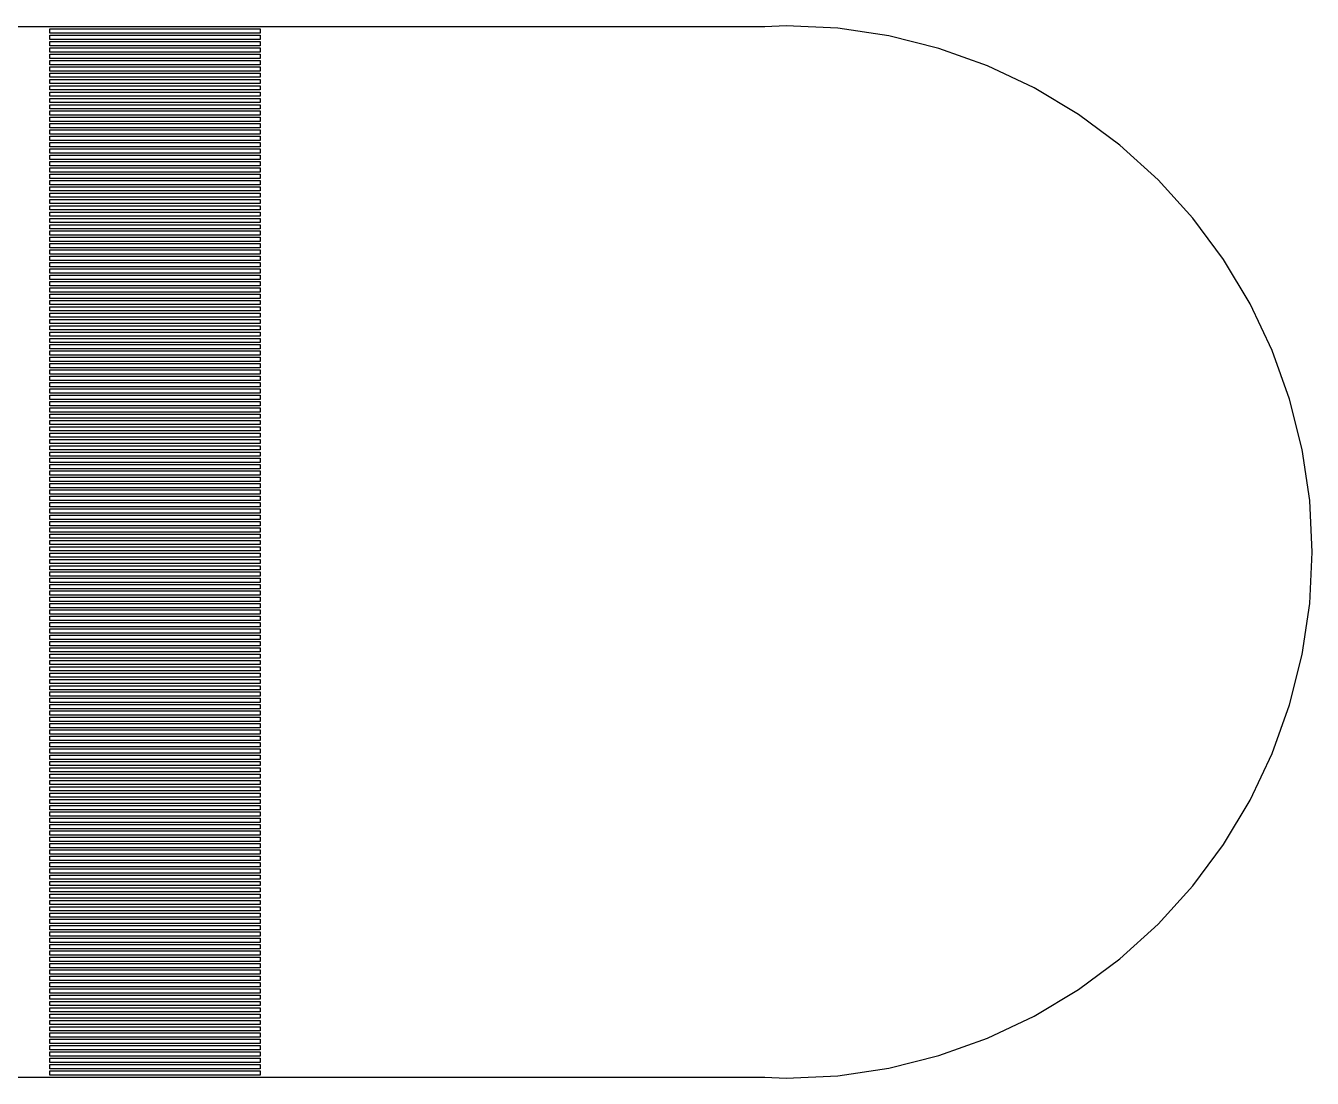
# Model space of a CAD drawing. Extents: x 0.5 to 47.5, y 0.5 to 53.5.
# Drawn here: x 41.38 to 47.5, y 30.5 to 35.5 of the extents above; entities that cross this region are included whole.
import ezdxf

# ---------------------------------------------------------------- set-up
doc = ezdxf.new("R2010")
doc.units = 0

msp = doc.modelspace()

# ---------------------------------------------------------------- linework, layer by layer
for p, q in [((44.8981, 35.495), (39.1019, 35.495)), ((41.5, 35.465), (41.5, 35.485)), ((41.5, 35.485), (42.5, 35.485)), ((42.5, 35.485), (42.5, 35.465)), ((45, 35.5), (44.8981, 35.495)), ((45.245, 35.488), (45, 35.5)), ((45.4877, 35.452), (45.245, 35.488)), ((42.5, 35.465), (41.5, 35.465)), ((41.5, 35.435), (41.5, 35.455)), ((41.5, 35.455), (42.5, 35.455)), ((42.5, 35.435), (41.5, 35.435)), ((41.5, 35.405), (41.5, 35.425)), ((41.5, 35.425), (42.5, 35.425)), ((42.5, 35.455), (42.5, 35.435)), ((42.5, 35.425), (42.5, 35.405)), ((45.7257, 35.3923), (45.4877, 35.452)), ((42.5, 35.405), (41.5, 35.405)), ((41.5, 35.375), (41.5, 35.395)), ((41.5, 35.395), (42.5, 35.395)), ((42.5, 35.375), (41.5, 35.375)), ((41.5, 35.345), (41.5, 35.365)), ((41.5, 35.365), (42.5, 35.365)), ((42.5, 35.345), (41.5, 35.345)), ((42.5, 35.395), (42.5, 35.375)), ((42.5, 35.365), (42.5, 35.345)), ((45.9567, 35.3097), (45.7257, 35.3923)), ((41.5, 35.315), (41.5, 35.335)), ((41.5, 35.335), (42.5, 35.335)), ((42.5, 35.315), (41.5, 35.315)), ((41.5, 35.285), (41.5, 35.305)), ((41.5, 35.305), (42.5, 35.305)), ((42.5, 35.285), (41.5, 35.285)), ((42.5, 35.335), (42.5, 35.315)), ((42.5, 35.305), (42.5, 35.285)), ((46.1785, 35.2048), (45.9567, 35.3097)), ((41.5, 35.255), (41.5, 35.275)), ((41.5, 35.275), (42.5, 35.275)), ((42.5, 35.255), (41.5, 35.255)), ((41.5, 35.225), (41.5, 35.245)), ((41.5, 35.245), (42.5, 35.245)), ((42.5, 35.225), (41.5, 35.225)), ((42.5, 35.275), (42.5, 35.255)), ((42.5, 35.245), (42.5, 35.225)), ((41.5, 35.195), (41.5, 35.215)), ((41.5, 35.215), (42.5, 35.215)), ((42.5, 35.195), (41.5, 35.195)), ((41.5, 35.165), (41.5, 35.185)), ((41.5, 35.185), (42.5, 35.185)), ((42.5, 35.165), (41.5, 35.165)), ((42.5, 35.215), (42.5, 35.195)), ((42.5, 35.185), (42.5, 35.165)), ((46.3889, 35.0787), (46.1785, 35.2048)), ((41.5, 35.135), (41.5, 35.155)), ((41.5, 35.155), (42.5, 35.155)), ((42.5, 35.135), (41.5, 35.135)), ((41.5, 35.105), (41.5, 35.125)), ((41.5, 35.125), (42.5, 35.125)), ((42.5, 35.105), (41.5, 35.105)), ((42.5, 35.155), (42.5, 35.135)), ((42.5, 35.125), (42.5, 35.105)), ((41.5, 35.075), (41.5, 35.095)), ((41.5, 35.095), (42.5, 35.095)), ((42.5, 35.075), (41.5, 35.075)), ((41.5, 35.045), (41.5, 35.065)), ((41.5, 35.065), (42.5, 35.065)), ((42.5, 35.045), (41.5, 35.045)), ((42.5, 35.095), (42.5, 35.075)), ((42.5, 35.065), (42.5, 35.045)), ((46.586, 34.9325), (46.3889, 35.0787)), ((41.5, 35.015), (41.5, 35.035)), ((41.5, 35.035), (42.5, 35.035)), ((42.5, 35.015), (41.5, 35.015)), ((41.5, 34.985), (41.5, 35.005)), ((41.5, 35.005), (42.5, 35.005)), ((42.5, 34.985), (41.5, 34.985)), ((42.5, 35.035), (42.5, 35.015)), ((42.5, 35.005), (42.5, 34.985)), ((41.5, 34.955), (41.5, 34.975)), ((41.5, 34.975), (42.5, 34.975)), ((42.5, 34.955), (41.5, 34.955)), ((41.5, 34.925), (41.5, 34.945)), ((41.5, 34.945), (42.5, 34.945)), ((42.5, 34.925), (41.5, 34.925)), ((42.5, 34.975), (42.5, 34.955)), ((42.5, 34.945), (42.5, 34.925)), ((46.7678, 34.7678), (46.586, 34.9325)), ((41.5, 34.895), (41.5, 34.915)), ((41.5, 34.915), (42.5, 34.915)), ((42.5, 34.895), (41.5, 34.895)), ((41.5, 34.865), (41.5, 34.885)), ((41.5, 34.885), (42.5, 34.885)), ((42.5, 34.865), (41.5, 34.865)), ((42.5, 34.915), (42.5, 34.895)), ((42.5, 34.885), (42.5, 34.865)), ((41.5, 34.835), (41.5, 34.855)), ((41.5, 34.855), (42.5, 34.855)), ((42.5, 34.835), (41.5, 34.835)), ((41.5, 34.805), (41.5, 34.825)), ((41.5, 34.825), (42.5, 34.825)), ((42.5, 34.805), (41.5, 34.805)), ((41.5, 34.775), (41.5, 34.795)), ((41.5, 34.795), (42.5, 34.795)), ((42.5, 34.855), (42.5, 34.835)), ((42.5, 34.825), (42.5, 34.805)), ((42.5, 34.795), (42.5, 34.775)), ((42.5, 34.775), (41.5, 34.775)), ((41.5, 34.745), (41.5, 34.765)), ((41.5, 34.765), (42.5, 34.765)), ((42.5, 34.745), (41.5, 34.745)), ((41.5, 34.715), (41.5, 34.735)), ((41.5, 34.735), (42.5, 34.735)), ((42.5, 34.765), (42.5, 34.745)), ((42.5, 34.735), (42.5, 34.715)), ((46.9325, 34.586), (46.7678, 34.7678)), ((42.5, 34.715), (41.5, 34.715)), ((41.5, 34.685), (41.5, 34.705)), ((41.5, 34.705), (42.5, 34.705)), ((42.5, 34.685), (41.5, 34.685)), ((41.5, 34.655), (41.5, 34.675)), ((41.5, 34.675), (42.5, 34.675)), ((42.5, 34.705), (42.5, 34.685)), ((42.5, 34.675), (42.5, 34.655)), ((42.5, 34.655), (41.5, 34.655)), ((41.5, 34.625), (41.5, 34.645)), ((41.5, 34.645), (42.5, 34.645)), ((42.5, 34.625), (41.5, 34.625)), ((41.5, 34.595), (41.5, 34.615)), ((41.5, 34.615), (42.5, 34.615)), ((42.5, 34.645), (42.5, 34.625)), ((42.5, 34.615), (42.5, 34.595)), ((42.5, 34.595), (41.5, 34.595)), ((41.5, 34.565), (41.5, 34.585)), ((41.5, 34.585), (42.5, 34.585)), ((42.5, 34.565), (41.5, 34.565)), ((41.5, 34.535), (41.5, 34.555)), ((41.5, 34.555), (42.5, 34.555)), ((42.5, 34.585), (42.5, 34.565)), ((42.5, 34.555), (42.5, 34.535)), ((47.0787, 34.3889), (46.9325, 34.586)), ((42.5, 34.535), (41.5, 34.535)), ((41.5, 34.505), (41.5, 34.525)), ((41.5, 34.525), (42.5, 34.525)), ((42.5, 34.505), (41.5, 34.505)), ((41.5, 34.475), (41.5, 34.495)), ((41.5, 34.495), (42.5, 34.495)), ((42.5, 34.525), (42.5, 34.505)), ((42.5, 34.495), (42.5, 34.475)), ((42.5, 34.475), (41.5, 34.475)), ((41.5, 34.445), (41.5, 34.465)), ((41.5, 34.465), (42.5, 34.465)), ((42.5, 34.445), (41.5, 34.445)), ((41.5, 34.415), (41.5, 34.435)), ((41.5, 34.435), (42.5, 34.435)), ((42.5, 34.465), (42.5, 34.445)), ((42.5, 34.435), (42.5, 34.415)), ((42.5, 34.415), (41.5, 34.415)), ((41.5, 34.385), (41.5, 34.405)), ((41.5, 34.405), (42.5, 34.405)), ((42.5, 34.385), (41.5, 34.385)), ((41.5, 34.355), (41.5, 34.375)), ((41.5, 34.375), (42.5, 34.375)), ((42.5, 34.405), (42.5, 34.385)), ((42.5, 34.375), (42.5, 34.355)), ((47.2048, 34.1785), (47.0787, 34.3889)), ((42.5, 34.355), (41.5, 34.355)), ((41.5, 34.325), (41.5, 34.345)), ((41.5, 34.345), (42.5, 34.345)), ((42.5, 34.325), (41.5, 34.325)), ((41.5, 34.295), (41.5, 34.315)), ((41.5, 34.315), (42.5, 34.315)), ((42.5, 34.345), (42.5, 34.325)), ((42.5, 34.315), (42.5, 34.295)), ((42.5, 34.295), (41.5, 34.295)), ((41.5, 34.265), (41.5, 34.285)), ((41.5, 34.285), (42.5, 34.285)), ((42.5, 34.265), (41.5, 34.265)), ((41.5, 34.235), (41.5, 34.255)), ((41.5, 34.255), (42.5, 34.255)), ((42.5, 34.285), (42.5, 34.265)), ((42.5, 34.255), (42.5, 34.235)), ((42.5, 34.235), (41.5, 34.235)), ((41.5, 34.205), (41.5, 34.225)), ((41.5, 34.225), (42.5, 34.225)), ((42.5, 34.205), (41.5, 34.205)), ((41.5, 34.175), (41.5, 34.195)), ((41.5, 34.195), (42.5, 34.195)), ((42.5, 34.225), (42.5, 34.205)), ((42.5, 34.195), (42.5, 34.175)), ((42.5, 34.175), (41.5, 34.175)), ((41.5, 34.145), (41.5, 34.165)), ((41.5, 34.165), (42.5, 34.165)), ((42.5, 34.145), (41.5, 34.145)), ((41.5, 34.115), (41.5, 34.135)), ((41.5, 34.135), (42.5, 34.135)), ((42.5, 34.165), (42.5, 34.145)), ((42.5, 34.135), (42.5, 34.115)), ((47.3097, 33.9567), (47.2048, 34.1785)), ((42.5, 34.115), (41.5, 34.115)), ((41.5, 34.085), (41.5, 34.105)), ((41.5, 34.105), (42.5, 34.105)), ((42.5, 34.085), (41.5, 34.085)), ((41.5, 34.055), (41.5, 34.075)), ((41.5, 34.075), (42.5, 34.075)), ((42.5, 34.105), (42.5, 34.085)), ((42.5, 34.075), (42.5, 34.055)), ((42.5, 34.055), (41.5, 34.055)), ((41.5, 34.025), (41.5, 34.045)), ((41.5, 34.045), (42.5, 34.045)), ((42.5, 34.025), (41.5, 34.025)), ((41.5, 33.995), (41.5, 34.015)), ((41.5, 34.015), (42.5, 34.015)), ((42.5, 34.045), (42.5, 34.025)), ((42.5, 34.015), (42.5, 33.995)), ((42.5, 33.995), (41.5, 33.995)), ((41.5, 33.965), (41.5, 33.985)), ((41.5, 33.985), (42.5, 33.985)), ((42.5, 33.965), (41.5, 33.965)), ((41.5, 33.935), (41.5, 33.955)), ((41.5, 33.955), (42.5, 33.955)), ((42.5, 33.985), (42.5, 33.965)), ((42.5, 33.955), (42.5, 33.935)), ((47.3923, 33.7257), (47.3097, 33.9567)), ((42.5, 33.935), (41.5, 33.935)), ((41.5, 33.905), (41.5, 33.925)), ((41.5, 33.925), (42.5, 33.925)), ((42.5, 33.905), (41.5, 33.905)), ((41.5, 33.875), (41.5, 33.895)), ((41.5, 33.895), (42.5, 33.895)), ((42.5, 33.925), (42.5, 33.905)), ((42.5, 33.895), (42.5, 33.875)), ((42.5, 33.875), (41.5, 33.875)), ((41.5, 33.845), (41.5, 33.865)), ((41.5, 33.865), (42.5, 33.865)), ((42.5, 33.845), (41.5, 33.845)), ((41.5, 33.815), (41.5, 33.835)), ((41.5, 33.835), (42.5, 33.835)), ((42.5, 33.865), (42.5, 33.845)), ((42.5, 33.835), (42.5, 33.815)), ((42.5, 33.815), (41.5, 33.815)), ((41.5, 33.785), (41.5, 33.805)), ((41.5, 33.805), (42.5, 33.805)), ((42.5, 33.785), (41.5, 33.785)), ((41.5, 33.755), (41.5, 33.775)), ((41.5, 33.775), (42.5, 33.775)), ((42.5, 33.755), (41.5, 33.755)), ((42.5, 33.805), (42.5, 33.785)), ((42.5, 33.775), (42.5, 33.755)), ((41.5, 33.725), (41.5, 33.745)), ((41.5, 33.745), (42.5, 33.745)), ((42.5, 33.725), (41.5, 33.725)), ((41.5, 33.695), (41.5, 33.715)), ((41.5, 33.715), (42.5, 33.715)), ((42.5, 33.695), (41.5, 33.695)), ((42.5, 33.745), (42.5, 33.725)), ((42.5, 33.715), (42.5, 33.695)), ((47.452, 33.4877), (47.3923, 33.7257)), ((41.5, 33.665), (41.5, 33.685)), ((41.5, 33.685), (42.5, 33.685)), ((42.5, 33.665), (41.5, 33.665)), ((41.5, 33.635), (41.5, 33.655)), ((41.5, 33.655), (42.5, 33.655)), ((42.5, 33.635), (41.5, 33.635)), ((42.5, 33.685), (42.5, 33.665)), ((42.5, 33.655), (42.5, 33.635)), ((41.5, 33.605), (41.5, 33.625)), ((41.5, 33.625), (42.5, 33.625)), ((42.5, 33.605), (41.5, 33.605)), ((41.5, 33.575), (41.5, 33.595)), ((41.5, 33.595), (42.5, 33.595)), ((42.5, 33.575), (41.5, 33.575)), ((42.5, 33.625), (42.5, 33.605)), ((42.5, 33.595), (42.5, 33.575)), ((41.5, 33.545), (41.5, 33.565)), ((41.5, 33.565), (42.5, 33.565)), ((42.5, 33.545), (41.5, 33.545)), ((41.5, 33.515), (41.5, 33.535)), ((41.5, 33.535), (42.5, 33.535)), ((42.5, 33.515), (41.5, 33.515)), ((42.5, 33.565), (42.5, 33.545)), ((42.5, 33.535), (42.5, 33.515)), ((41.5, 33.485), (41.5, 33.505)), ((41.5, 33.505), (42.5, 33.505)), ((42.5, 33.485), (41.5, 33.485)), ((41.5, 33.455), (41.5, 33.475)), ((41.5, 33.475), (42.5, 33.475)), ((42.5, 33.455), (41.5, 33.455)), ((42.5, 33.505), (42.5, 33.485)), ((42.5, 33.475), (42.5, 33.455)), ((47.488, 33.245), (47.452, 33.4877)), ((41.5, 33.425), (41.5, 33.445)), ((41.5, 33.445), (42.5, 33.445)), ((42.5, 33.425), (41.5, 33.425)), ((41.5, 33.395), (41.5, 33.415)), ((41.5, 33.415), (42.5, 33.415)), ((42.5, 33.395), (41.5, 33.395)), ((42.5, 33.445), (42.5, 33.425)), ((42.5, 33.415), (42.5, 33.395)), ((41.5, 33.365), (41.5, 33.385)), ((41.5, 33.385), (42.5, 33.385)), ((42.5, 33.365), (41.5, 33.365)), ((41.5, 33.335), (41.5, 33.355)), ((41.5, 33.355), (42.5, 33.355)), ((42.5, 33.335), (41.5, 33.335)), ((42.5, 33.385), (42.5, 33.365)), ((42.5, 33.355), (42.5, 33.335)), ((41.5, 33.305), (41.5, 33.325)), ((41.5, 33.325), (42.5, 33.325)), ((42.5, 33.305), (41.5, 33.305)), ((41.5, 33.275), (41.5, 33.295)), ((41.5, 33.295), (42.5, 33.295)), ((42.5, 33.275), (41.5, 33.275)), ((42.5, 33.325), (42.5, 33.305)), ((42.5, 33.295), (42.5, 33.275)), ((41.5, 33.245), (41.5, 33.265)), ((41.5, 33.265), (42.5, 33.265)), ((42.5, 33.245), (41.5, 33.245)), ((41.5, 33.215), (41.5, 33.235)), ((41.5, 33.235), (42.5, 33.235)), ((42.5, 33.215), (41.5, 33.215)), ((41.5, 33.185), (41.5, 33.205)), ((41.5, 33.205), (42.5, 33.205)), ((42.5, 33.265), (42.5, 33.245)), ((42.5, 33.235), (42.5, 33.215)), ((42.5, 33.205), (42.5, 33.185)), ((47.5, 33), (47.488, 33.245)), ((42.5, 33.185), (41.5, 33.185)), ((41.5, 33.155), (41.5, 33.175)), ((41.5, 33.175), (42.5, 33.175)), ((42.5, 33.155), (41.5, 33.155)), ((41.5, 33.125), (41.5, 33.145)), ((41.5, 33.145), (42.5, 33.145)), ((42.5, 33.175), (42.5, 33.155)), ((42.5, 33.145), (42.5, 33.125)), ((42.5, 33.125), (41.5, 33.125)), ((41.5, 33.095), (41.5, 33.115)), ((41.5, 33.115), (42.5, 33.115)), ((42.5, 33.095), (41.5, 33.095)), ((41.5, 33.065), (41.5, 33.085)), ((41.5, 33.085), (42.5, 33.085)), ((42.5, 33.115), (42.5, 33.095)), ((42.5, 33.085), (42.5, 33.065)), ((42.5, 33.065), (41.5, 33.065)), ((41.5, 33.035), (41.5, 33.055)), ((41.5, 33.055), (42.5, 33.055)), ((42.5, 33.035), (41.5, 33.035)), ((41.5, 33.005), (41.5, 33.025)), ((41.5, 33.025), (42.5, 33.025)), ((42.5, 33.055), (42.5, 33.035)), ((42.5, 33.025), (42.5, 33.005)), ((42.5, 33.005), (41.5, 33.005)), ((41.5, 32.975), (41.5, 32.995)), ((41.5, 32.995), (42.5, 32.995)), ((42.5, 32.975), (41.5, 32.975)), ((41.5, 32.945), (41.5, 32.965)), ((41.5, 32.965), (42.5, 32.965)), ((42.5, 32.995), (42.5, 32.975)), ((42.5, 32.965), (42.5, 32.945)), ((47.488, 32.755), (47.5, 33)), ((42.5, 32.945), (41.5, 32.945)), ((41.5, 32.915), (41.5, 32.935)), ((41.5, 32.935), (42.5, 32.935)), ((42.5, 32.915), (41.5, 32.915)), ((41.5, 32.885), (41.5, 32.905)), ((41.5, 32.905), (42.5, 32.905)), ((42.5, 32.935), (42.5, 32.915)), ((42.5, 32.905), (42.5, 32.885)), ((42.5, 32.885), (41.5, 32.885)), ((41.5, 32.855), (41.5, 32.875)), ((41.5, 32.875), (42.5, 32.875)), ((42.5, 32.855), (41.5, 32.855)), ((41.5, 32.825), (41.5, 32.845)), ((41.5, 32.845), (42.5, 32.845)), ((42.5, 32.875), (42.5, 32.855)), ((42.5, 32.845), (42.5, 32.825)), ((42.5, 32.825), (41.5, 32.825)), ((41.5, 32.795), (41.5, 32.815)), ((41.5, 32.815), (42.5, 32.815)), ((42.5, 32.795), (41.5, 32.795)), ((41.5, 32.765), (41.5, 32.785)), ((41.5, 32.785), (42.5, 32.785)), ((42.5, 32.815), (42.5, 32.795)), ((42.5, 32.785), (42.5, 32.765)), ((42.5, 32.765), (41.5, 32.765)), ((41.5, 32.735), (41.5, 32.755)), ((41.5, 32.755), (42.5, 32.755)), ((42.5, 32.735), (41.5, 32.735)), ((41.5, 32.705), (41.5, 32.725)), ((41.5, 32.725), (42.5, 32.725)), ((42.5, 32.755), (42.5, 32.735)), ((42.5, 32.725), (42.5, 32.705)), ((47.452, 32.5123), (47.488, 32.755)), ((42.5, 32.705), (41.5, 32.705)), ((41.5, 32.675), (41.5, 32.695)), ((41.5, 32.695), (42.5, 32.695)), ((42.5, 32.675), (41.5, 32.675)), ((41.5, 32.645), (41.5, 32.665)), ((41.5, 32.665), (42.5, 32.665)), ((42.5, 32.695), (42.5, 32.675)), ((42.5, 32.665), (42.5, 32.645)), ((42.5, 32.645), (41.5, 32.645)), ((41.5, 32.615), (41.5, 32.635)), ((41.5, 32.635), (42.5, 32.635)), ((42.5, 32.615), (41.5, 32.615)), ((41.5, 32.585), (41.5, 32.605)), ((41.5, 32.605), (42.5, 32.605)), ((42.5, 32.635), (42.5, 32.615)), ((42.5, 32.605), (42.5, 32.585)), ((42.5, 32.585), (41.5, 32.585)), ((41.5, 32.555), (41.5, 32.575)), ((41.5, 32.575), (42.5, 32.575)), ((42.5, 32.555), (41.5, 32.555)), ((41.5, 32.525), (41.5, 32.545)), ((41.5, 32.545), (42.5, 32.545)), ((42.5, 32.575), (42.5, 32.555)), ((42.5, 32.545), (42.5, 32.525)), ((42.5, 32.525), (41.5, 32.525)), ((41.5, 32.495), (41.5, 32.515)), ((41.5, 32.515), (42.5, 32.515)), ((42.5, 32.495), (41.5, 32.495)), ((41.5, 32.465), (41.5, 32.485)), ((41.5, 32.485), (42.5, 32.485)), ((42.5, 32.515), (42.5, 32.495)), ((42.5, 32.485), (42.5, 32.465)), ((47.3923, 32.2743), (47.452, 32.5123)), ((42.5, 32.465), (41.5, 32.465)), ((41.5, 32.435), (41.5, 32.455)), ((41.5, 32.455), (42.5, 32.455)), ((42.5, 32.435), (41.5, 32.435)), ((41.5, 32.405), (41.5, 32.425)), ((41.5, 32.425), (42.5, 32.425)), ((42.5, 32.455), (42.5, 32.435)), ((42.5, 32.425), (42.5, 32.405)), ((42.5, 32.405), (41.5, 32.405)), ((41.5, 32.375), (41.5, 32.395)), ((41.5, 32.395), (42.5, 32.395)), ((42.5, 32.375), (41.5, 32.375)), ((41.5, 32.345), (41.5, 32.365)), ((41.5, 32.365), (42.5, 32.365)), ((42.5, 32.395), (42.5, 32.375)), ((42.5, 32.365), (42.5, 32.345)), ((42.5, 32.345), (41.5, 32.345)), ((41.5, 32.315), (41.5, 32.335)), ((41.5, 32.335), (42.5, 32.335)), ((42.5, 32.315), (41.5, 32.315)), ((41.5, 32.285), (41.5, 32.305)), ((41.5, 32.305), (42.5, 32.305)), ((42.5, 32.335), (42.5, 32.315)), ((42.5, 32.305), (42.5, 32.285)), ((42.5, 32.285), (41.5, 32.285)), ((41.5, 32.255), (41.5, 32.275)), ((41.5, 32.275), (42.5, 32.275)), ((42.5, 32.255), (41.5, 32.255)), ((41.5, 32.225), (41.5, 32.245)), ((41.5, 32.245), (42.5, 32.245)), ((42.5, 32.275), (42.5, 32.255)), ((42.5, 32.245), (42.5, 32.225)), ((47.3097, 32.0433), (47.3923, 32.2743)), ((42.5, 32.225), (41.5, 32.225)), ((41.5, 32.195), (41.5, 32.215)), ((41.5, 32.215), (42.5, 32.215)), ((42.5, 32.195), (41.5, 32.195)), ((41.5, 32.165), (41.5, 32.185)), ((41.5, 32.185), (42.5, 32.185)), ((42.5, 32.165), (41.5, 32.165)), ((42.5, 32.215), (42.5, 32.195)), ((42.5, 32.185), (42.5, 32.165)), ((41.5, 32.135), (41.5, 32.155)), ((41.5, 32.155), (42.5, 32.155)), ((42.5, 32.135), (41.5, 32.135)), ((41.5, 32.105), (41.5, 32.125)), ((41.5, 32.125), (42.5, 32.125)), ((42.5, 32.105), (41.5, 32.105)), ((42.5, 32.155), (42.5, 32.135)), ((42.5, 32.125), (42.5, 32.105)), ((41.5, 32.075), (41.5, 32.095)), ((41.5, 32.095), (42.5, 32.095)), ((42.5, 32.075), (41.5, 32.075)), ((41.5, 32.045), (41.5, 32.065)), ((41.5, 32.065), (42.5, 32.065)), ((42.5, 32.045), (41.5, 32.045)), ((42.5, 32.095), (42.5, 32.075)), ((42.5, 32.065), (42.5, 32.045)), ((47.2048, 31.8215), (47.3097, 32.0433)), ((41.5, 32.015), (41.5, 32.035)), ((41.5, 32.035), (42.5, 32.035)), ((42.5, 32.015), (41.5, 32.015)), ((41.5, 31.985), (41.5, 32.005)), ((41.5, 32.005), (42.5, 32.005)), ((42.5, 31.985), (41.5, 31.985)), ((42.5, 32.035), (42.5, 32.015)), ((42.5, 32.005), (42.5, 31.985)), ((41.5, 31.955), (41.5, 31.975)), ((41.5, 31.975), (42.5, 31.975)), ((42.5, 31.955), (41.5, 31.955)), ((41.5, 31.925), (41.5, 31.945)), ((41.5, 31.945), (42.5, 31.945)), ((42.5, 31.925), (41.5, 31.925)), ((42.5, 31.975), (42.5, 31.955)), ((42.5, 31.945), (42.5, 31.925)), ((41.5, 31.895), (41.5, 31.915)), ((41.5, 31.915), (42.5, 31.915)), ((42.5, 31.895), (41.5, 31.895)), ((41.5, 31.865), (41.5, 31.885)), ((41.5, 31.885), (42.5, 31.885)), ((42.5, 31.865), (41.5, 31.865)), ((42.5, 31.915), (42.5, 31.895)), ((42.5, 31.885), (42.5, 31.865)), ((41.5, 31.835), (41.5, 31.855)), ((41.5, 31.855), (42.5, 31.855)), ((42.5, 31.835), (41.5, 31.835)), ((41.5, 31.805), (41.5, 31.825)), ((41.5, 31.825), (42.5, 31.825)), ((42.5, 31.805), (41.5, 31.805)), ((42.5, 31.855), (42.5, 31.835)), ((42.5, 31.825), (42.5, 31.805)), ((47.0787, 31.6111), (47.2048, 31.8215)), ((41.5, 31.775), (41.5, 31.795)), ((41.5, 31.795), (42.5, 31.795)), ((42.5, 31.775), (41.5, 31.775)), ((41.5, 31.745), (41.5, 31.765)), ((41.5, 31.765), (42.5, 31.765)), ((42.5, 31.745), (41.5, 31.745)), ((42.5, 31.795), (42.5, 31.775)), ((42.5, 31.765), (42.5, 31.745)), ((41.5, 31.715), (41.5, 31.735)), ((41.5, 31.735), (42.5, 31.735)), ((42.5, 31.715), (41.5, 31.715)), ((41.5, 31.685), (41.5, 31.705)), ((41.5, 31.705), (42.5, 31.705)), ((42.5, 31.685), (41.5, 31.685)), ((42.5, 31.735), (42.5, 31.715)), ((42.5, 31.705), (42.5, 31.685)), ((41.5, 31.655), (41.5, 31.675)), ((41.5, 31.675), (42.5, 31.675)), ((42.5, 31.655), (41.5, 31.655)), ((41.5, 31.625), (41.5, 31.645)), ((41.5, 31.645), (42.5, 31.645)), ((42.5, 31.625), (41.5, 31.625)), ((41.5, 31.595), (41.5, 31.615)), ((41.5, 31.615), (42.5, 31.615)), ((42.5, 31.675), (42.5, 31.655)), ((42.5, 31.645), (42.5, 31.625)), ((42.5, 31.615), (42.5, 31.595)), ((42.5, 31.595), (41.5, 31.595)), ((41.5, 31.565), (41.5, 31.585)), ((41.5, 31.585), (42.5, 31.585)), ((42.5, 31.565), (41.5, 31.565)), ((41.5, 31.535), (41.5, 31.555)), ((41.5, 31.555), (42.5, 31.555)), ((42.5, 31.585), (42.5, 31.565)), ((42.5, 31.555), (42.5, 31.535)), ((46.9325, 31.414), (47.0787, 31.6111)), ((42.5, 31.535), (41.5, 31.535)), ((41.5, 31.505), (41.5, 31.525)), ((41.5, 31.525), (42.5, 31.525)), ((42.5, 31.505), (41.5, 31.505)), ((41.5, 31.475), (41.5, 31.495)), ((41.5, 31.495), (42.5, 31.495)), ((42.5, 31.525), (42.5, 31.505)), ((42.5, 31.495), (42.5, 31.475)), ((42.5, 31.475), (41.5, 31.475)), ((41.5, 31.445), (41.5, 31.465)), ((41.5, 31.465), (42.5, 31.465)), ((42.5, 31.445), (41.5, 31.445)), ((41.5, 31.415), (41.5, 31.435)), ((41.5, 31.435), (42.5, 31.435)), ((42.5, 31.465), (42.5, 31.445)), ((42.5, 31.435), (42.5, 31.415)), ((42.5, 31.415), (41.5, 31.415)), ((41.5, 31.385), (41.5, 31.405)), ((41.5, 31.405), (42.5, 31.405)), ((42.5, 31.385), (41.5, 31.385)), ((41.5, 31.355), (41.5, 31.375)), ((41.5, 31.375), (42.5, 31.375)), ((42.5, 31.405), (42.5, 31.385)), ((42.5, 31.375), (42.5, 31.355)), ((46.7678, 31.2322), (46.9325, 31.414)), ((42.5, 31.355), (41.5, 31.355)), ((41.5, 31.325), (41.5, 31.345)), ((41.5, 31.345), (42.5, 31.345)), ((42.5, 31.325), (41.5, 31.325)), ((41.5, 31.295), (41.5, 31.315)), ((41.5, 31.315), (42.5, 31.315)), ((42.5, 31.345), (42.5, 31.325)), ((42.5, 31.315), (42.5, 31.295)), ((42.5, 31.295), (41.5, 31.295)), ((41.5, 31.265), (41.5, 31.285)), ((41.5, 31.285), (42.5, 31.285)), ((42.5, 31.265), (41.5, 31.265)), ((41.5, 31.235), (41.5, 31.255)), ((41.5, 31.255), (42.5, 31.255)), ((42.5, 31.285), (42.5, 31.265)), ((42.5, 31.255), (42.5, 31.235)), ((42.5, 31.235), (41.5, 31.235)), ((41.5, 31.205), (41.5, 31.225)), ((41.5, 31.225), (42.5, 31.225)), ((42.5, 31.205), (41.5, 31.205)), ((41.5, 31.175), (41.5, 31.195)), ((41.5, 31.195), (42.5, 31.195)), ((42.5, 31.225), (42.5, 31.205)), ((42.5, 31.195), (42.5, 31.175)), ((46.586, 31.0675), (46.7678, 31.2322)), ((42.5, 31.175), (41.5, 31.175)), ((41.5, 31.145), (41.5, 31.165)), ((41.5, 31.165), (42.5, 31.165)), ((42.5, 31.145), (41.5, 31.145)), ((41.5, 31.115), (41.5, 31.135)), ((41.5, 31.135), (42.5, 31.135)), ((42.5, 31.165), (42.5, 31.145)), ((42.5, 31.135), (42.5, 31.115)), ((42.5, 31.115), (41.5, 31.115)), ((41.5, 31.085), (41.5, 31.105)), ((41.5, 31.105), (42.5, 31.105)), ((42.5, 31.085), (41.5, 31.085)), ((41.5, 31.055), (41.5, 31.075)), ((41.5, 31.075), (42.5, 31.075)), ((42.5, 31.105), (42.5, 31.085)), ((42.5, 31.075), (42.5, 31.055)), ((46.3889, 30.9213), (46.586, 31.0675)), ((42.5, 31.055), (41.5, 31.055)), ((41.5, 31.025), (41.5, 31.045)), ((41.5, 31.045), (42.5, 31.045)), ((42.5, 31.025), (41.5, 31.025)), ((41.5, 30.995), (41.5, 31.015)), ((41.5, 31.015), (42.5, 31.015)), ((42.5, 31.045), (42.5, 31.025)), ((42.5, 31.015), (42.5, 30.995)), ((42.5, 30.995), (41.5, 30.995)), ((41.5, 30.965), (41.5, 30.985)), ((41.5, 30.985), (42.5, 30.985)), ((42.5, 30.965), (41.5, 30.965)), ((41.5, 30.935), (41.5, 30.955)), ((41.5, 30.955), (42.5, 30.955)), ((42.5, 30.985), (42.5, 30.965)), ((42.5, 30.955), (42.5, 30.935)), ((42.5, 30.935), (41.5, 30.935)), ((41.5, 30.905), (41.5, 30.925)), ((41.5, 30.925), (42.5, 30.925)), ((42.5, 30.905), (41.5, 30.905)), ((41.5, 30.875), (41.5, 30.895)), ((41.5, 30.895), (42.5, 30.895)), ((42.5, 30.925), (42.5, 30.905)), ((42.5, 30.895), (42.5, 30.875)), ((46.1785, 30.7952), (46.3889, 30.9213)), ((42.5, 30.875), (41.5, 30.875)), ((41.5, 30.845), (41.5, 30.865)), ((41.5, 30.865), (42.5, 30.865)), ((42.5, 30.845), (41.5, 30.845)), ((41.5, 30.815), (41.5, 30.835)), ((41.5, 30.835), (42.5, 30.835)), ((42.5, 30.865), (42.5, 30.845)), ((42.5, 30.835), (42.5, 30.815)), ((42.5, 30.815), (41.5, 30.815)), ((41.5, 30.785), (41.5, 30.805)), ((41.5, 30.805), (42.5, 30.805)), ((42.5, 30.785), (41.5, 30.785)), ((41.5, 30.755), (41.5, 30.775)), ((41.5, 30.775), (42.5, 30.775)), ((42.5, 30.805), (42.5, 30.785)), ((42.5, 30.775), (42.5, 30.755)), ((45.9567, 30.6903), (46.1785, 30.7952)), ((42.5, 30.755), (41.5, 30.755)), ((41.5, 30.725), (41.5, 30.745)), ((41.5, 30.745), (42.5, 30.745)), ((42.5, 30.725), (41.5, 30.725)), ((41.5, 30.695), (41.5, 30.715)), ((41.5, 30.715), (42.5, 30.715)), ((42.5, 30.745), (42.5, 30.725)), ((42.5, 30.715), (42.5, 30.695)), ((42.5, 30.695), (41.5, 30.695)), ((41.5, 30.665), (41.5, 30.685)), ((41.5, 30.685), (42.5, 30.685)), ((42.5, 30.665), (41.5, 30.665)), ((41.5, 30.635), (41.5, 30.655)), ((41.5, 30.655), (42.5, 30.655)), ((42.5, 30.685), (42.5, 30.665)), ((42.5, 30.655), (42.5, 30.635)), ((45.7257, 30.6077), (45.9567, 30.6903)), ((42.5, 30.635), (41.5, 30.635)), ((41.5, 30.605), (41.5, 30.625)), ((41.5, 30.625), (42.5, 30.625)), ((42.5, 30.605), (41.5, 30.605)), ((41.5, 30.575), (41.5, 30.595)), ((41.5, 30.595), (42.5, 30.595)), ((42.5, 30.625), (42.5, 30.605)), ((42.5, 30.595), (42.5, 30.575)), ((45.4877, 30.548), (45.7257, 30.6077)), ((42.5, 30.575), (41.5, 30.575)), ((41.5, 30.545), (41.5, 30.565)), ((41.5, 30.565), (42.5, 30.565)), ((42.5, 30.545), (41.5, 30.545)), ((41.5, 30.515), (41.5, 30.535)), ((41.5, 30.535), (42.5, 30.535)), ((42.5, 30.515), (41.5, 30.515)), ((42.5, 30.565), (42.5, 30.545)), ((42.5, 30.535), (42.5, 30.515)), ((45.245, 30.512), (45.4877, 30.548)), ((39.1019, 30.505), (44.8981, 30.505)), ((44.8981, 30.505), (45, 30.5)), ((45, 30.5), (45.245, 30.512))]:
    msp.add_line(p, q)

doc.saveas('drawing.dxf')
